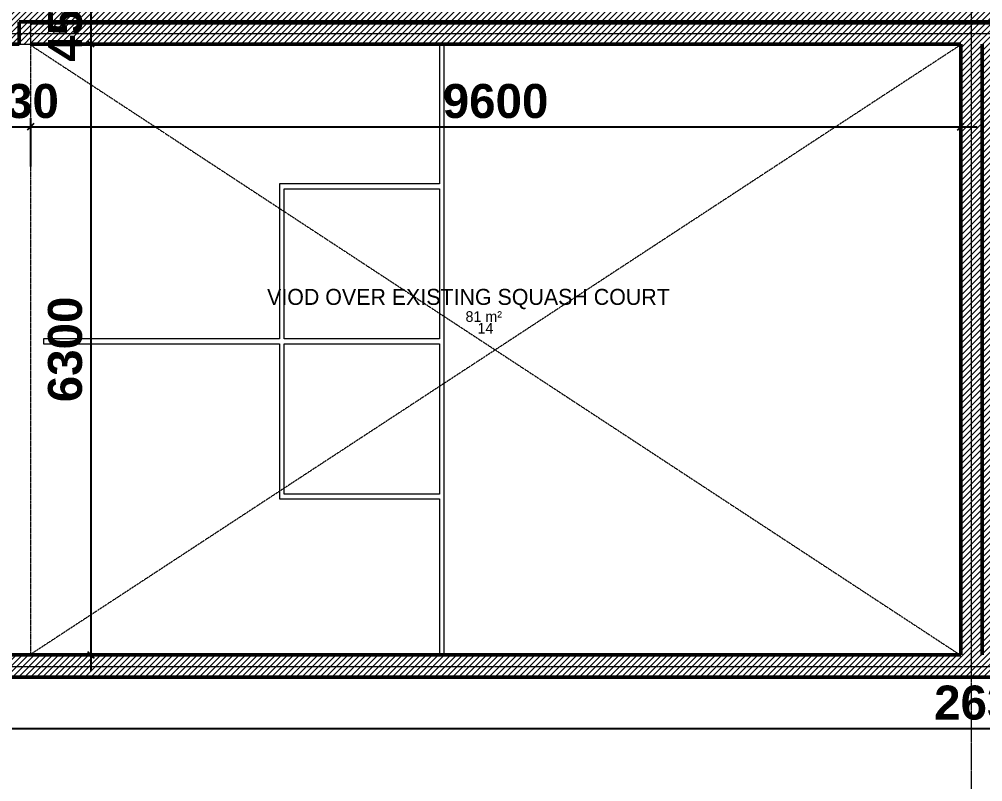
# Model space of a CAD drawing. Header units: inches. Extents: x 22 to 382261, y 22 to 371281.
# Drawn here: x 246545 to 256488, y 208553 to 216417 of the extents above; entities that cross this region are included whole.
import ezdxf

# ---------------------------------------------------------------- set-up
doc = ezdxf.new("R2010")
doc.units = ezdxf.units.IN
doc.header["$MEASUREMENT"] = 0
doc.linetypes.add('Grid Line 1_2_', pattern=[22.225, 12.7, -3.175, 3.175, -3.175])
doc.linetypes.add('Hidden 1_8_', pattern=[4.7625, 3.175, -1.5875])
for name, color, linetype, lineweight in [('A-ANNO-DIMS', 211, 'Continuous', 9), ('A-AREA-IDEN', 2, 'Continuous', 9), ('A-DETL-HDLN', 90, 'Hidden 1_8_', 9), ('A-WALL-PATT', 111, 'Continuous', 9), ('I-WALL', 2, 'Continuous', 9), ('Q-CASE', 31, 'Continuous', 9), ('S-GRID', 1, 'Continuous', 9)]:
    doc.layers.add(name, color=color, linetype=linetype, lineweight=lineweight)
doc.styles.add('Arial_B', font='arialbd.ttf', dxfattribs={"height": 350.793651})
doc.styles.add('Century Gothic_1', font='GOTHIC.TTF', dxfattribs={"height": 1})
doc.styles.add('Gill Sans MT', font='GIL_____.TTF', dxfattribs={"height": 262.5})
doc.dimstyles.new('2', dxfattribs={"dimscale": 304.8, "dimtxt": 346.888196, "dimasz": 0.221354, "dimexe": 1.338583, "dimexo": 0.0625, "dimgap": 0.278871, "dimtad": 1, "dimdec": 0, "dimzin": 0, "dimdsep": 46, "dimtxsty": 'Arial_B', "dimblk1": 'OBLIQUE', "dimblk2": 'OBLIQUE', "dimsah": 1, "dimcen": 0.09, "dimdle": 0.557743, "dimazin": 0, "dimtfac": 1, "dimtdec": 4, "dimtix": 1, "dimtmove": 0, "dimatfit": 3, "dimfxl": 0.557743, "dimfxlon": 1, "dimtvp": 1, "dimtolj": 1, "dimtzin": 0, "dimarcsym": 2})
pattern_1 = [(45, (255029.064, 214453.94), (-31.1127, 31.1127), [])]

# ---------------------------------------------------------------- blocks, each defined once
blk = doc.blocks.new('Casework 8 - Casework 8-556727-02-FIRST FLOOR DIM - PART B')
at = {"layer": 'Q-CASE'}
for p, q in [((-8368.8, 1708.2), (-8368.8, 1698.2)), ((1229.2, 1698.2), (-8368.8, 1698.2)), ((-4148.8, 1698.2), (-4148.8, 265.7)), ((-4098.8, -4581.8), (-4098.8, 1698.2)), ((1229.2, -4591.8), (1229.2, 1708.2)), ((-4148.8, 265.7), (-5798.8, 265.7)), ((-5798.8, 265.7), (-5798.8, -1334.3)), ((-5748.8, -1334.3), (-5748.8, 215.7)), ((-5748.8, 215.7), (-4148.8, 215.7)), ((-4148.8, 215.7), (-4148.8, -1334.3)), ((-5798.8, -1334.3), (-8234.8, -1334.3)), ((-8234.8, -1334.3), (-8234.8, -1384.3)), ((-8234.8, -1384.3), (-5798.8, -1384.3)), ((-5798.8, -1384.3), (-5798.8, -2934)), ((-4148.8, -1334.3), (-5748.8, -1334.3)), ((-5748.8, -1384.3), (-4148.8, -1384.3)), ((-5748.8, -2934.3), (-5748.8, -1384.3)), ((-4148.8, -1384.3), (-4148.8, -2934.3)), ((-5798.8, -2934), (-5798.8, -2984.3)), ((-4148.8, -2934.3), (-5748.8, -2934.3)), ((-5798.8, -2984.3), (-4148.8, -2984.3)), ((-4148.8, -2984.3), (-4148.8, -4581.8)), ((-8368.8, -4581.8), (1229.2, -4581.8)), ((-8368.8, -4581.8), (-8368.8, -4591.8))]:
    blk.add_line(p, q, dxfattribs=at)
blk = doc.blocks.new('Casework 9 - Casework 8-559231-02-FIRST FLOOR DIM - PART B')
at = {"layer": 'Q-CASE'}
for p, q in [((-4148.8, 8453.2), (-4148.8, 7015.7)), ((-4098.8, 2168.2), (-4098.8, 8453.2)), ((-4148.8, 7015.7), (-5798.8, 7015.7)), ((-5798.8, 7015.7), (-5798.8, 5415.7)), ((-5748.8, 5415.7), (-5748.8, 6965.7)), ((-5748.8, 6965.7), (-4148.8, 6965.7)), ((-4148.8, 6965.7), (-4148.8, 5415.7)), ((-5798.8, 5415.7), (-8200.1, 5415.7)), ((-8200.1, 5415.7), (-8200.1, 5365.7)), ((-4148.8, 5415.7), (-5748.8, 5415.7)), ((-8200.1, 5365.7), (-5798.8, 5365.7)), ((-5798.8, 5365.7), (-5798.8, 3816)), ((-5748.8, 5365.7), (-4148.8, 5365.7)), ((-5748.8, 3815.7), (-5748.8, 5365.7)), ((-4148.8, 5365.7), (-4148.8, 3815.7)), ((-5798.8, 3816), (-5798.8, 3765.7)), ((-4148.8, 3815.7), (-5748.8, 3815.7)), ((-5798.8, 3765.7), (-4148.8, 3765.7)), ((-4148.8, 3765.7), (-4148.8, 2168.2)), ((-8368.8, 2168.2), (1226.4, 2168.2)), ((-8368.8, 1708.2), (-8368.8, 1698.2)), ((1229.2, 1698.2), (-8368.8, 1698.2))]:
    blk.add_line(p, q, dxfattribs=at)
blk = doc.blocks.new('_Oblique')
at = {"color": 0, "linetype": 'ByBlock', "lineweight": -2}
blk.add_line((-0.5, -0.5), (0.5, 0.5), dxfattribs=at)
blk = doc.blocks.new('*D4088')
at = {"layer": 'A-ANNO-DIMS', "color": 0, "lineweight": -2, "transparency": 16777216}
for p, q in [((243510.3, 209193.2), (243510.3, 208694.2)), ((269825.3, 209193.2), (269825.3, 208694.2)), ((243340.3, 209102.2), (269995.3, 209102.2))]:
    blk.add_line(p, q, dxfattribs=at)
at = {"layer": 'Defpoints', "color": 0, "transparency": 16777216}
for p in [(243510.3, 209212.2), (269825.3, 209212.2), (269825.3, 209102.2)]:
    blk.add_point(p, dxfattribs=at)
at = {"layer": 'A-ANNO-DIMS', "color": 0, "lineweight": -2, "transparency": 16777216, "xscale": 67.46874999999999, "yscale": 67.46874999999999, "zscale": 67.46874999999999, "rotation": 180}
blk.add_blockref('_Oblique', (243510.3, 209102.2), dxfattribs=at)
at = {"layer": 'A-ANNO-DIMS', "color": 0, "lineweight": -2, "transparency": 16777216, "xscale": 67.46874999999999, "yscale": 67.46874999999999, "zscale": 67.46874999999999}
blk.add_blockref('_Oblique', (269825.3, 209102.2), dxfattribs=at)
at = {"layer": 'A-ANNO-DIMS', "color": 0, "transparency": 16777216, "insert": (256667.8, 209366.3), "char_height": 350.79, "width": 1026.089, "attachment_point": 5, "style": 'Arial_B'}
blk.add_mtext('\\A1;26315', dxfattribs=at)
blk = doc.blocks.new('*D4235')
at = {"layer": 'A-ANNO-DIMS', "color": 0, "lineweight": -2, "transparency": 16777216}
for p, q in [((247283.8, 216612.1), (247283.8, 216679.6)), ((247374.8, 216612.1), (246875.8, 216612.1)), ((247283.8, 216612.1), (247283.8, 216162.1)), ((247374.8, 216162.1), (246875.8, 216162.1)), ((247283.8, 216162.1), (247283.8, 216094.7))]:
    blk.add_line(p, q, dxfattribs=at)
at = {"layer": 'Defpoints', "color": 0, "transparency": 16777216}
for p in [(247393.8, 216612.1), (247283.8, 216162.1), (247393.8, 216162.1)]:
    blk.add_point(p, dxfattribs=at)
at = {"layer": 'A-ANNO-DIMS', "color": 0, "lineweight": -2, "transparency": 16777216, "xscale": 67.46874999999999, "yscale": 67.46874999999999, "zscale": 67.46874999999999}
for p, rotation in [((247283.8, 216612.1), 270), ((247283.8, 216162.1), 90)]:
    blk.add_blockref('_Oblique', p, dxfattribs=dict(at, rotation=rotation))
at = {"layer": 'A-ANNO-DIMS', "color": 0, "transparency": 16777216, "insert": (247019.7, 216387.1), "char_height": 350.79, "width": 615.654, "attachment_point": 5, "rotation": 90, "style": 'Arial_B'}
blk.add_mtext('\\A1;450', dxfattribs=at)
blk = doc.blocks.new('*D4236')
at = {"layer": 'A-ANNO-DIMS', "color": 0, "lineweight": -2, "transparency": 16777216}
for p, q in [((247283.8, 216332.1), (247283.8, 209692.1)), ((247374.8, 216162.1), (246875.8, 216162.1)), ((247374.8, 209862.1), (246875.8, 209862.1))]:
    blk.add_line(p, q, dxfattribs=at)
at = {"layer": 'Defpoints', "color": 0, "transparency": 16777216}
for p in [(247393.8, 216162.1), (247283.8, 209862.1), (247393.8, 209862.1)]:
    blk.add_point(p, dxfattribs=at)
at = {"layer": 'A-ANNO-DIMS', "color": 0, "lineweight": -2, "transparency": 16777216, "xscale": 67.46874999999999, "yscale": 67.46874999999999, "zscale": 67.46874999999999}
for p, rotation in [((247283.8, 216162.1), 90), ((247283.8, 209862.1), 270)]:
    blk.add_blockref('_Oblique', p, dxfattribs=dict(at, rotation=rotation))
at = {"layer": 'A-ANNO-DIMS', "color": 0, "transparency": 16777216, "insert": (247019.7, 213012.1), "char_height": 350.79, "width": 820.872, "attachment_point": 5, "rotation": 90, "style": 'Arial_B'}
blk.add_mtext('\\A1;6300', dxfattribs=at)
blk = doc.blocks.new('*D4247')
at = {"layer": 'A-ANNO-DIMS', "color": 0, "lineweight": -2, "transparency": 16777216}
for p, q in [((243740.3, 215398.5), (243740.3, 214899.5)), ((246430.3, 215398.5), (246430.3, 214899.5)), ((243570.3, 215307.5), (246600.3, 215307.5))]:
    blk.add_line(p, q, dxfattribs=at)
at = {"layer": 'Defpoints', "color": 0, "transparency": 16777216}
for p in [(243740.3, 215417.5), (246430.3, 215417.5), (246430.3, 215307.5)]:
    blk.add_point(p, dxfattribs=at)
at = {"layer": 'A-ANNO-DIMS', "color": 0, "lineweight": -2, "transparency": 16777216, "xscale": 67.46874999999999, "yscale": 67.46874999999999, "zscale": 67.46874999999999, "rotation": 180}
blk.add_blockref('_Oblique', (243740.3, 215307.5), dxfattribs=at)
at = {"layer": 'A-ANNO-DIMS', "color": 0, "lineweight": -2, "transparency": 16777216, "xscale": 67.46874999999999, "yscale": 67.46874999999999, "zscale": 67.46874999999999}
blk.add_blockref('_Oblique', (246430.3, 215307.5), dxfattribs=at)
at = {"layer": 'A-ANNO-DIMS', "color": 0, "transparency": 16777216, "insert": (245085.3, 215571.8), "char_height": 350.79, "width": 820.872, "attachment_point": 5, "style": 'Arial_B'}
blk.add_mtext('\\A1;2690', dxfattribs=at)
blk = doc.blocks.new('*D4248')
at = {"layer": 'A-ANNO-DIMS', "color": 0, "lineweight": -2, "transparency": 16777216}
for p, q in [((246430.3, 215398.5), (246430.3, 214899.5)), ((246660.3, 215398.5), (246660.3, 214899.5)), ((246430.3, 215307.5), (246362.8, 215307.5)), ((246430.3, 215307.5), (246660.3, 215307.5)), ((246660.3, 215307.5), (246727.7, 215307.5))]:
    blk.add_line(p, q, dxfattribs=at)
at = {"layer": 'Defpoints', "color": 0, "transparency": 16777216}
for p in [(246430.3, 215417.5), (246660.3, 215417.5), (246660.3, 215307.5)]:
    blk.add_point(p, dxfattribs=at)
at = {"layer": 'A-ANNO-DIMS', "color": 0, "lineweight": -2, "transparency": 16777216, "xscale": 67.46874999999999, "yscale": 67.46874999999999, "zscale": 67.46874999999999}
blk.add_blockref('_Oblique', (246430.3, 215307.5), dxfattribs=at)
at = {"layer": 'A-ANNO-DIMS', "color": 0, "lineweight": -2, "transparency": 16777216, "xscale": 67.46874999999999, "yscale": 67.46874999999999, "zscale": 67.46874999999999, "rotation": 180}
blk.add_blockref('_Oblique', (246660.3, 215307.5), dxfattribs=at)
at = {"layer": 'A-ANNO-DIMS', "color": 0, "transparency": 16777216, "insert": (246545.3, 215571.7), "char_height": 350.79, "width": 615.654, "attachment_point": 5, "style": 'Arial_B'}
blk.add_mtext('\\A1;230', dxfattribs=at)
blk = doc.blocks.new('*D4249')
at = {"layer": 'A-ANNO-DIMS', "color": 0, "lineweight": -2, "transparency": 16777216}
for p, q in [((246660.3, 215398.5), (246660.3, 214899.5)), ((256260.3, 215398.5), (256260.3, 214899.5)), ((246490.3, 215307.5), (256430.3, 215307.5))]:
    blk.add_line(p, q, dxfattribs=at)
at = {"layer": 'Defpoints', "color": 0, "transparency": 16777216}
for p in [(246660.3, 215417.5), (256260.3, 215417.5), (256260.3, 215307.5)]:
    blk.add_point(p, dxfattribs=at)
at = {"layer": 'A-ANNO-DIMS', "color": 0, "lineweight": -2, "transparency": 16777216, "xscale": 67.46874999999999, "yscale": 67.46874999999999, "zscale": 67.46874999999999, "rotation": 180}
blk.add_blockref('_Oblique', (246660.3, 215307.5), dxfattribs=at)
at = {"layer": 'A-ANNO-DIMS', "color": 0, "lineweight": -2, "transparency": 16777216, "xscale": 67.46874999999999, "yscale": 67.46874999999999, "zscale": 67.46874999999999}
blk.add_blockref('_Oblique', (256260.3, 215307.5), dxfattribs=at)
at = {"layer": 'A-ANNO-DIMS', "color": 0, "transparency": 16777216, "insert": (251460.3, 215571.8), "char_height": 350.79, "width": 820.872, "attachment_point": 5, "style": 'Arial_B'}
blk.add_mtext('\\A1;9600', dxfattribs=at)

msp = doc.modelspace()

# ---------------------------------------------------------------- hatches: boundary and pattern name
at = {"layer": 'A-WALL-PATT'}
h = msp.add_hatch(dxfattribs=at)
h.set_pattern_fill('FP_1', color=256, style=0, pattern_type=2)
h.set_pattern_definition(pattern_1)
h.paths.add_polyline_path([(246430.3, 216162.1), (246545.3, 216162.1), (246660.3, 216382.1), (246660.3, 222907.1), (246430.3, 222907.1), (246430.3, 216296.6)])
h = msp.add_hatch(dxfattribs=at)
h.set_pattern_fill('FP_1', color=256, style=0, pattern_type=2)
h.set_pattern_definition(pattern_1)
h.paths.add_polyline_path([(256480.3, 216392.1), (256475.4, 216387.1), (256470.5, 216392.1)])
h.paths.add_polyline_path([(256480.3, 216382.1), (256480.3, 216612.1), (246660.3, 216612.1), (246660.3, 216392.1), (247077.4, 216392.1), (246660.3, 216382.1), (255799.6, 216382.1)])
h = msp.add_hatch(dxfattribs=at)
h.set_pattern_fill('FP_1', color=256, style=0, pattern_type=2)
h.set_pattern_definition(pattern_1)
h.paths.add_polyline_path([(256480.3, 216382.1), (256480.7, 216382.1), (256480.4, 216388.8)])
h.paths.add_polyline_path([(256710.3, 216382.1), (256710.3, 216392.1), (256700.7, 216382.1)])
h.paths.add_polyline_path([(256480.5, 216392.1), (256710.3, 216392.1), (256710.3, 216612.1), (256480.3, 216612.1), (256480.3, 216392.1)])
h = msp.add_hatch(dxfattribs=at)
h.set_pattern_fill('FP_1', color=256, style=0, pattern_type=2)
h.set_pattern_definition(pattern_1)
h.paths.add_polyline_path([(246660.3, 216162.1), (246660.3, 216382.1), (246545.3, 216162.1)])
h = msp.add_hatch(dxfattribs=at)
h.set_pattern_fill('FP_1', color=256, style=0, pattern_type=2)
h.set_pattern_definition(pattern_1)
h.paths.add_polyline_path([(246660.3, 216382.1), (247077.4, 216392.1), (246660.3, 216392.1)])
h.paths.add_polyline_path([(246660.3, 216162.1), (256480.3, 216162.1), (256480.3, 216382.1), (246660.3, 216382.1), (246660.3, 216296.6)])
h.paths.add_polyline_path([(256475.4, 216387.1), (256480.3, 216392.1), (256470.5, 216392.1)])
h = msp.add_hatch(dxfattribs=at)
h.set_pattern_fill('FP_1', color=256, style=0, pattern_type=2)
h.set_pattern_definition(pattern_1)
h.paths.add_polyline_path([(256485.3, 216162.1), (256710.3, 216162.1), (256710.3, 216382.1), (256700.7, 216382.1), (256710.3, 216392.1), (256480.3, 216392.1), (256480.3, 216162.1)])
h = msp.add_hatch(dxfattribs=at)
h.set_pattern_fill('FP_1', color=256, style=0, pattern_type=2)
h.set_pattern_definition(pattern_1)
h.paths.add_polyline_path([(256480.3, 209862.1), (256480.3, 216162.1), (256260.3, 216162.1), (256260.3, 209862.1)])
h = msp.add_hatch(dxfattribs=at)
h.set_pattern_fill('FP_1', color=256, style=0, pattern_type=2)
h.set_pattern_definition(pattern_1)
h.paths.add_polyline_path([(256480.3, 209862.1), (256710.3, 209862.1), (256710.3, 216162.1), (256480.3, 216162.1), (256480.3, 210365.5)])
h = msp.add_hatch(dxfattribs=at)
h.set_pattern_fill('FP_1', color=256, style=0, pattern_type=2)
h.set_pattern_definition(pattern_1)
h.paths.add_polyline_path([(256480.3, 209632.1), (256480.3, 209862.1), (243510.3, 209862.1), (243510.3, 209632.1), (255799.6, 209632.1)])
h = msp.add_hatch(dxfattribs=at)
h.set_pattern_fill('FP_1', color=256, style=0, pattern_type=2)
h.set_pattern_definition(pattern_1)
h.paths.add_polyline_path([(256490.3, 209632.1), (256595.3, 209632.1), (256595.3, 209862.1), (256480.3, 209862.1), (256480.3, 209632.1)])

# ---------------------------------------------------------------- linework, layer by layer
at = {"layer": 'A-DETL-HDLN'}
for p, q in [((246660.3, 216152.1), (256252.6, 209862.1)), ((256258.3, 216152.1), (246660.3, 209865.2)), ((246660.3, 216152.1), (246660.3, 209865.2))]:
    msp.add_line(p, q, dxfattribs=at)
at = {"layer": 'I-WALL', "lineweight": 50}
for p, q in [((246545.3, 216392.1), (246545.3, 216162.1)), ((246545.3, 216392.1), (256710.3, 216392.1)), ((246660.3, 216382.1), (256710.3, 216382.1)), ((246430.3, 216162.1), (246545.3, 216162.1)), ((246660.3, 216162.1), (256260.3, 216162.1)), ((256260.3, 209862.1), (256260.3, 216162.1)), ((256480.3, 209862.1), (256480.3, 216162.1)), ((243510.3, 209862.1), (256260.3, 209862.1)), ((243510.3, 209632.1), (257385.3, 209632.1))]:
    msp.add_line(p, q, dxfattribs=at)
at = {"layer": 'I-WALL'}
for p in [(246660.3, 216382.1), (246545.3, 216162.1)]:
    msp.add_line(p, (246660.3, 216162.1), dxfattribs=at)
at = {"layer": 'S-GRID', "linetype": 'Grid Line 1_2_'}
for p, q in [((256370.3, 205050.6), (256370.3, 228067.7)), ((241945.3, 216272.1), (279511.2, 216272.1)), ((241945.3, 209742.1), (280908.2, 209742.1))]:
    msp.add_line(p, q, dxfattribs=at)

# ---------------------------------------------------------------- block references
at = {"layer": 'Q-CASE'}
for name in ['Casework 9 - Casework 8-559231-02-FIRST FLOOR DIM - PART B', 'Casework 8 - Casework 8-556727-02-FIRST FLOOR DIM - PART B']:
    msp.add_blockref(name, (255029.1, 214453.9), dxfattribs=at)

# ---------------------------------------------------------------- texts
at = {"layer": 'A-AREA-IDEN', "attachment_point": 1}
for s, insert, char_height, width, style in [('VIOD OVER EXISTING SQUASH COURT', (249102.3, 213636.2), 165, 5476.327, 'Gill Sans MT'), ('81 m²', (251150.5, 213406.1), 110, 511.477, 'Century Gothic_1'), ('14', (251274.3, 213285.8), 110, 211.645, 'Century Gothic_1')]:
    msp.add_mtext(s, dxfattribs=dict(at, insert=insert, char_height=char_height, width=width, style=style))

# ---------------------------------------------------------------- dimensions: what is measured, and where the dimension line sits
at = {"layer": 'A-ANNO-DIMS'}
for base, p1, p2, override, picture, middle in [((247283.8, 216162.1), (247393.8, 216612.1), (247393.8, 216162.1), {"dimpost": '<>', "dimfxl": 450}, '*D4235', (247019.7, 216387.1)), ((247283.8, 209862.1), (247393.8, 216162.1), (247393.8, 209862.1), {"dimpost": '<>', "dimfxl": 6300}, '*D4236', (247019.7, 213012.1))]:
    dim = msp.add_linear_dim(base=base, p1=p1, p2=p2, angle=90, dimstyle='2', override=override, dxfattribs=at)
    dim.commit()
    dim.dimension.update_dxf_attribs({"geometry": picture, "text_midpoint": middle})
for base, p1, p2, override, picture, middle in [((246430.3, 215307.5), (243740.3, 215417.5), (246430.3, 215417.5), {"dimpost": '<>', "dimfxl": 2690}, '*D4247', (245085.3, 215571.8)), ((246660.3, 215307.5), (246430.3, 215417.5), (246660.3, 215417.5), {"dimpost": '<>', "dimfxl": 230}, '*D4248', (246545.3, 215571.7)), ((256260.3, 215307.5), (246660.3, 215417.5), (256260.3, 215417.5), {"dimpost": '<>', "dimfxl": 9600}, '*D4249', (251460.3, 215571.8)), ((269825.3, 209102.2), (243510.3, 209212.2), (269825.3, 209212.2), {"dimpost": '<>', "dimfxl": 26315}, '*D4088', (256667.8, 209366.3))]:
    dim = msp.add_linear_dim(base=base, p1=p1, p2=p2, dimstyle='2', override=override, dxfattribs=at)
    dim.commit()
    dim.dimension.update_dxf_attribs({"geometry": picture, "text_midpoint": middle})

doc.saveas('drawing.dxf')
